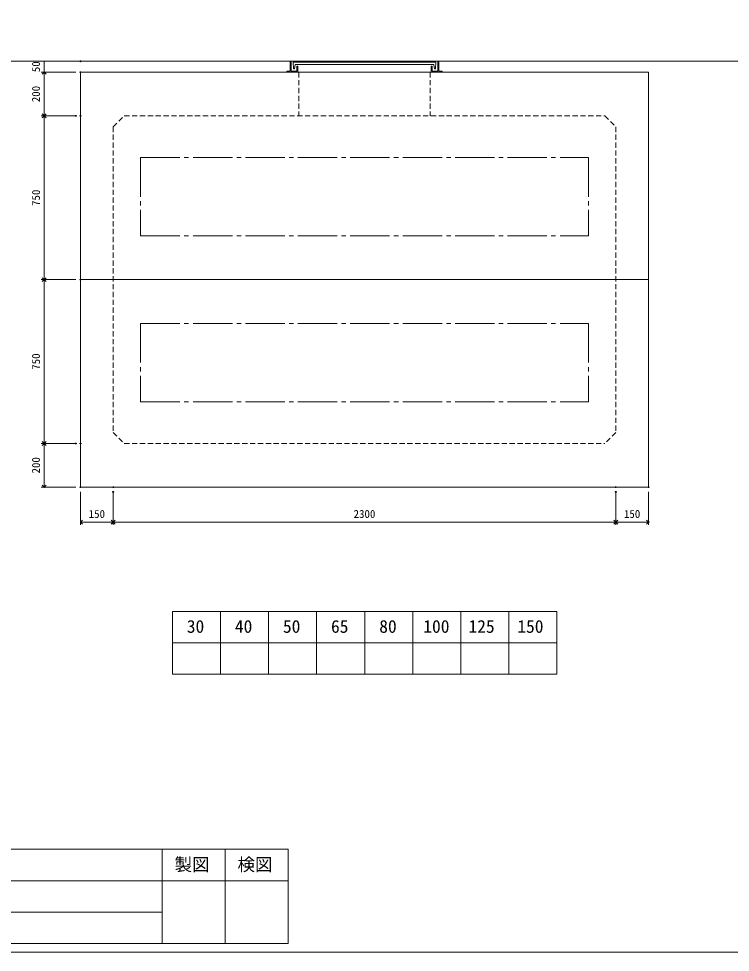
# Model space of a CAD drawing. Units: millimetres, scale not verified. Extents: x -9756 to 9755, y -4634 to 4634.
# Drawn here: x 378 to 3635, y -3916 to 359 of the extents above; entities that cross this region are included whole.
import ezdxf
from ezdxf.enums import TextEntityAlignment as Align

# ---------------------------------------------------------------- set-up
doc = ezdxf.new("R2010")
doc.units = ezdxf.units.MM
doc.header["$LTSCALE"] = 20
doc.header["$PDMODE"] = 32
doc.header["$PDSIZE"] = 4
doc.linetypes.add('CHAIN2', pattern=[12, 9, -1, 1, -1])
doc.linetypes.add('DASHED1', pattern=[1.8, 1.2, -0.6])
doc.layers.add('0-1_Defpoints', color=7, linetype='Continuous')
for name, color, linetype, lineweight in [('0-2_waku', 7, 'Continuous', 18), ('0-3_gaikei', 7, 'Continuous', 18), ('0-4_kakure', 7, 'DASHED1', 5), ('0-5_sunpou', 7, 'Continuous', 5), ('0-A_futa', 3, 'Continuous', 18), ('0-B_GL', 4, 'Continuous', 18), ('0-D_文字１', 7, 'Continuous', 18), ('1-2_uchigawa2', 6, 'CHAIN2', 18)]:
    doc.layers.add(name, color=color, linetype=linetype, lineweight=lineweight)
doc.styles.add('ＭＳ ゴシック', font='')
doc.styles.get('ＭＳ ゴシック').set_extended_font_data('MS Gothic')

# ---------------------------------------------------------------- blocks, each defined once
blk = doc.blocks.new('_Open90')
at = {"layer": '0-5_sunpou'}
blk.add_line((0, 0), (-1, 0), dxfattribs=at)
blk.add_lwpolyline([(-0.5, 0.5), (0, 0), (-0.5, -0.5)], dxfattribs=at)
blk = doc.blocks.new('D115')
at = {"layer": '0-1_Defpoints'}
for p in [(6579.91, 3688.65), (6413.34, 2938.65), (6579.91, 2938.65)]:
    blk.add_point(p, dxfattribs=at)
at = {"layer": '0-5_sunpou'}
for p, q in [((6557.91, 3688.65), (6400.34, 3688.65)), ((6413.34, 3670.65), (6413.34, 2956.65)), ((6557.91, 2938.65), (6400.34, 2938.65))]:
    blk.add_line(p, q, dxfattribs=at)
at = {"layer": '0-5_sunpou', "xscale": 18, "yscale": 18}
for p, rotation in [((6413.34, 3688.65), 90), ((6413.34, 2938.65), 270)]:
    blk.add_blockref('_Open90', p, dxfattribs=dict(at, rotation=rotation))
at = {"layer": '0-5_sunpou', "style": 'ＭＳ ゴシック'}
blk.add_text('750', height=36.66, rotation=90, dxfattribs=at).set_placement((6405.34, 3276.15), align=Align.BOTTOM_LEFT)
blk = doc.blocks.new('D116')
at = {"layer": '0-1_Defpoints'}
for p in [(6579.91, 2938.65), (6413.34, 2188.65), (6579.91, 2188.65)]:
    blk.add_point(p, dxfattribs=at)
at = {"layer": '0-5_sunpou'}
for p, q in [((6557.91, 2938.65), (6400.34, 2938.65)), ((6413.34, 2920.65), (6413.34, 2206.65)), ((6557.91, 2188.65), (6400.34, 2188.65))]:
    blk.add_line(p, q, dxfattribs=at)
at = {"layer": '0-5_sunpou', "xscale": 18, "yscale": 18}
for p, rotation in [((6413.34, 2938.65), 90), ((6413.34, 2188.65), 270)]:
    blk.add_blockref('_Open90', p, dxfattribs=dict(at, rotation=rotation))
at = {"layer": '0-5_sunpou', "style": 'ＭＳ ゴシック'}
blk.add_text('750', height=36.66, rotation=90, dxfattribs=at).set_placement((6405.34, 2526.15), align=Align.BOTTOM_LEFT)
blk = doc.blocks.new('D123')
at = {"layer": '0-1_Defpoints'}
for p in [(6729.91, 1988.65), (9029.91, 1988.65), (9029.91, 1828.59)]:
    blk.add_point(p, dxfattribs=at)
at = {"layer": '0-5_sunpou'}
for p, q in [((6729.91, 1966.65), (6729.91, 1815.59)), ((9029.91, 1966.65), (9029.91, 1815.59)), ((6747.91, 1828.59), (9011.91, 1828.59))]:
    blk.add_line(p, q, dxfattribs=at)
at = {"layer": '0-5_sunpou', "xscale": 18, "yscale": 18, "rotation": 180}
blk.add_blockref('_Open90', (6729.91, 1828.59), dxfattribs=at)
at = {"layer": '0-5_sunpou', "xscale": 18, "yscale": 18}
blk.add_blockref('_Open90', (9029.91, 1828.59), dxfattribs=at)
at = {"layer": '0-5_sunpou', "style": 'ＭＳ ゴシック'}
blk.add_text('2300', height=36.66, dxfattribs=at).set_placement((7829.91, 1836.59), align=Align.BOTTOM_LEFT)
blk = doc.blocks.new('D131')
at = {"layer": '0-1_Defpoints'}
for p in [(6579.91, 3888.65), (6413.34, 3688.65), (6557.91, 3688.65)]:
    blk.add_point(p, dxfattribs=at)
at = {"layer": '0-5_sunpou'}
for p, q in [((6557.91, 3888.65), (6400.34, 3888.65)), ((6413.34, 3870.65), (6413.34, 3706.65)), ((6535.91, 3688.65), (6400.34, 3688.65))]:
    blk.add_line(p, q, dxfattribs=at)
at = {"layer": '0-5_sunpou', "xscale": 18, "yscale": 18}
for p, rotation in [((6413.34, 3888.65), 90), ((6413.34, 3688.65), 270)]:
    blk.add_blockref('_Open90', p, dxfattribs=dict(at, rotation=rotation))
at = {"layer": '0-5_sunpou', "style": 'ＭＳ ゴシック'}
blk.add_text('200', height=36.66, rotation=90, dxfattribs=at).set_placement((6405.34, 3751.15), align=Align.BOTTOM_LEFT)
blk = doc.blocks.new('D132')
at = {"layer": '0-1_Defpoints'}
for p in [(6557.91, 2188.65), (6413.34, 1988.65), (6579.91, 1988.65)]:
    blk.add_point(p, dxfattribs=at)
at = {"layer": '0-5_sunpou'}
for p, q in [((6535.91, 2188.65), (6400.34, 2188.65)), ((6413.34, 2170.65), (6413.34, 2006.65)), ((6557.91, 1988.65), (6400.34, 1988.65))]:
    blk.add_line(p, q, dxfattribs=at)
at = {"layer": '0-5_sunpou', "xscale": 18, "yscale": 18}
for p, rotation in [((6413.34, 2188.65), 90), ((6413.34, 1988.65), 270)]:
    blk.add_blockref('_Open90', p, dxfattribs=dict(at, rotation=rotation))
at = {"layer": '0-5_sunpou', "style": 'ＭＳ ゴシック'}
blk.add_text('200', height=36.66, rotation=90, dxfattribs=at).set_placement((6405.34, 2051.15), align=Align.BOTTOM_LEFT)
blk = doc.blocks.new('D133')
at = {"layer": '0-1_Defpoints'}
for p in [(6579.91, 1988.65), (6729.91, 1966.65), (6729.91, 1828.59)]:
    blk.add_point(p, dxfattribs=at)
at = {"layer": '0-5_sunpou'}
for p, q in [((6579.91, 1966.65), (6579.91, 1815.59)), ((6729.91, 1944.65), (6729.91, 1815.59)), ((6597.91, 1828.59), (6711.91, 1828.59))]:
    blk.add_line(p, q, dxfattribs=at)
at = {"layer": '0-5_sunpou', "xscale": 18, "yscale": 18, "rotation": 180}
blk.add_blockref('_Open90', (6579.91, 1828.59), dxfattribs=at)
at = {"layer": '0-5_sunpou', "xscale": 18, "yscale": 18}
blk.add_blockref('_Open90', (6729.91, 1828.59), dxfattribs=at)
at = {"layer": '0-5_sunpou', "style": 'ＭＳ ゴシック'}
blk.add_text('150', height=36.66, dxfattribs=at).set_placement((6617.41, 1836.59), align=Align.BOTTOM_LEFT)
blk = doc.blocks.new('D134')
at = {"layer": '0-1_Defpoints'}
for p in [(9029.91, 1966.65), (9179.91, 1988.65), (9179.91, 1828.59)]:
    blk.add_point(p, dxfattribs=at)
at = {"layer": '0-5_sunpou'}
for p, q in [((9179.91, 1966.65), (9179.91, 1815.59)), ((9029.91, 1944.65), (9029.91, 1815.59)), ((9047.91, 1828.59), (9161.91, 1828.59))]:
    blk.add_line(p, q, dxfattribs=at)
at = {"layer": '0-5_sunpou', "xscale": 18, "yscale": 18, "rotation": 180}
blk.add_blockref('_Open90', (9029.91, 1828.59), dxfattribs=at)
at = {"layer": '0-5_sunpou', "xscale": 18, "yscale": 18}
blk.add_blockref('_Open90', (9179.91, 1828.59), dxfattribs=at)
at = {"layer": '0-5_sunpou', "style": 'ＭＳ ゴシック'}
blk.add_text('150', height=36.66, dxfattribs=at).set_placement((9067.41, 1836.59), align=Align.BOTTOM_LEFT)
blk = doc.blocks.new('D124(1)')
at = {"layer": '0-1_Defpoints'}
for p in [(6580.68, 3988.65), (6414.11, 3938.65), (6580.68, 3938.65)]:
    blk.add_point(p, dxfattribs=at)
at = {"layer": '0-5_sunpou'}
for p, q in [((6558.68, 3988.65), (6401.11, 3988.65)), ((6414.11, 3988.65), (6414.11, 3938.65)), ((6558.68, 3938.65), (6401.11, 3938.65))]:
    blk.add_line(p, q, dxfattribs=at)
at = {"layer": '0-5_sunpou', "style": 'ＭＳ ゴシック'}
blk.add_text('50', height=36.66, rotation=90, dxfattribs=at).set_placement((6406.11, 3938.65), align=Align.BOTTOM_LEFT)

msp = doc.modelspace()

# ---------------------------------------------------------------- linework, layer by layer
at = {"layer": '0-2_waku'}
for p, q in [((1081.68, -2354.99), (1081.68, -2642.99)), ((1081.68, -2354.99), (1081.68, -2642.99)), ((1081.68, -2354.99), (1081.68, -2642.99)), ((1081.68, -2354.99), (1081.68, -2642.99)), ((1081.68, -2354.99), (2841.68, -2354.99)), ((1301.68, -2354.99), (1301.68, -2642.99)), ((1521.68, -2354.99), (1521.68, -2642.99)), ((1521.68, -2354.99), (1521.68, -2642.99)), ((1741.68, -2354.99), (1741.68, -2642.99)), ((1961.68, -2354.99), (1961.68, -2642.99)), ((2181.68, -2354.99), (2181.68, -2642.99)), ((2401.68, -2354.99), (2401.68, -2642.99)), ((2621.68, -2354.99), (2621.68, -2642.99)), ((2841.68, -2354.99), (2841.68, -2642.99)), ((1081.68, -2498.99), (2841.68, -2498.99)), ((1081.68, -2642.99), (2841.68, -2642.99)), ((-2444.57, -3443.99), (1611.43, -3443.99)), ((1035.43, -3443.99), (1035.43, -3875.99)), ((1035.43, -3443.99), (1035.43, -3875.99)), ((1323.43, -3443.99), (1323.43, -3875.99)), ((1611.43, -3443.99), (1611.43, -3875.99)), ((-2444.57, -3587.99), (1611.43, -3587.99)), ((-2444.57, -3731.99), (1035.43, -3731.99)), ((-2444.57, -3875.99), (1611.43, -3875.99)), ((-2484.57, -3915.99), (9755.43, -3915.99))]:
    msp.add_line(p, q, dxfattribs=at)
msp.add_lwpolyline([(-2484.57, 4634.01), (-2484.57, -3915.99), (5675.43, -3915.99)], dxfattribs=at)
at = {"layer": '0-3_gaikei'}
for p, q in [((660.91, 114.01), (660.91, -1785.99)), ((660.91, 114.01), (3260.91, 114.01)), ((660.91, 114.01), (3260.91, 114.01)), ((1560.91, 114.01), (2360.91, 114.01)), ((2395.91, 114.01), (2285.91, 114.01)), ((3260.91, 114.01), (3260.91, -1785.99)), ((3260.91, 114.01), (3260.91, -1785.99)), ((660.91, -835.99), (3260.91, -835.99))]:
    msp.add_line(p, q, dxfattribs=at)
msp.add_lwpolyline([(660.91, 114.01), (660.91, -1785.99), (3260.91, -1785.99)], dxfattribs=at)
at = {"layer": '0-4_kakure'}
for p, q in [((1660.91, 114.01), (1660.91, -85.99)), ((2260.91, 114.01), (2260.91, -85.99)), ((810.91, -135.99), (860.91, -85.99)), ((860.91, -85.99), (3060.91, -85.99)), ((3060.91, -85.99), (3110.91, -135.99)), ((810.91, -135.99), (810.91, -1535.99)), ((3110.91, -135.99), (3110.91, -1535.99)), ((810.91, -1535.99), (860.91, -1585.99)), ((3110.91, -1535.99), (3060.91, -1585.99)), ((860.91, -1585.99), (3060.91, -1585.99))]:
    msp.add_line(p, q, dxfattribs=at)
at = {"layer": '0-A_futa'}
for p, q in [((1620.91, 162.01), (1620.91, 119.01)), ((1622.91, 164.01), (1625.91, 164.01)), ((1625.91, 164.01), (1625.91, 119.01)), ((1633.72, 159.51), (2288.05, 159.51)), ((1633.72, 159.51), (1636.21, 129.51)), ((1636.21, 129.51), (1639.92, 129.51)), ((1644.24, 148.51), (1639.92, 129.51)), ((1644.24, 148.51), (2277.58, 148.51)), ((1650.91, 139.01), (1650.91, 119.01)), ((1652.91, 141.01), (1653.91, 141.01)), ((1655.91, 139.01), (1655.91, 114.01)), ((2265.91, 139.01), (2265.91, 114.01)), ((2268.91, 141.01), (2267.91, 141.01)), ((2270.91, 139.01), (2270.91, 119.01)), ((2277.58, 148.51), (2281.9, 129.51)), ((2285.8, 129.51), (2281.9, 129.51)), ((2288.05, 159.51), (2285.8, 129.51)), ((2295.91, 164.01), (2295.91, 119.01)), ((2295.91, 164.01), (2298.91, 164.01)), ((2300.91, 162.01), (2300.91, 119.01)), ((1605.91, 117.01), (1605.91, 116.01)), ((1607.91, 119.01), (1620.91, 119.01)), ((1660.91, 114.01), (1607.91, 114.01)), ((1625.91, 119.01), (1650.91, 119.01)), ((2265.91, 114.01), (2313.91, 114.01)), ((2295.91, 119.01), (2270.91, 119.01)), ((2313.91, 119.01), (2300.91, 119.01)), ((2315.91, 117.01), (2315.91, 116.01))]:
    msp.add_line(p, q, dxfattribs=at)
for centre, start, end in [((1622.91, 162.01), 90, 180), ((1652.91, 139.01), 90, 180), ((1653.91, 139.01), 0, 90), ((2267.91, 139.01), 90, 180), ((2268.91, 139.01), 0, 90), ((2298.91, 162.01), 0, 90), ((1607.91, 117.01), 90, 180), ((1607.91, 116.01), 180, 270), ((2313.91, 117.01), 0, 90), ((2313.91, 116.01), 270, 0)]:
    msp.add_arc(centre, 2, start, end, dxfattribs=at)
at = {"layer": '0-B_GL'}
msp.add_line((-2484.57, 164.01), (9755.43, 164.01), dxfattribs=at)
at = {"layer": '1-2_uchigawa2'}
for p, q in [((935.91, -275.99), (935.91, -635.99)), ((935.91, -275.99), (2985.91, -275.99)), ((2985.91, -275.99), (2985.91, -635.99)), ((935.91, -635.99), (2985.91, -635.99)), ((935.91, -1035.99), (935.91, -1395.99)), ((935.91, -1035.99), (2985.91, -1035.99)), ((2985.91, -1035.99), (2985.91, -1395.99)), ((935.91, -1395.99), (2985.91, -1395.99))]:
    msp.add_line(p, q, dxfattribs=at)

# ---------------------------------------------------------------- block references
at = {"layer": '0-5_sunpou'}
for name, p in [('D124(1)', (-5919.77, -3824.64)), ('D131', (-5919, -3774.64)), ('D115', (-5919, -3774.64)), ('D116', (-5919, -3774.64)), ('D132', (-5919, -3774.64)), ('D133', (-5919, -3774.64)), ('D123', (-5919, -3774.64)), ('D134', (-5919, -3774.64))]:
    msp.add_blockref(name, p, dxfattribs=at)

# ---------------------------------------------------------------- texts
at = {"layer": '0-D_文字１', "style": 'ＭＳ ゴシック'}
for s, p in [('30', (1147.6, -2470.62)), ('40', (1367.6, -2470.62)), ('50', (1587.6, -2470.62)), ('65', (1807.6, -2470.62)), ('80', (2028.42, -2470.62)), ('100', (2230.16, -2470.62)), ('125', (2436.94, -2470.62)), ('150', (2660.47, -2470.62)), ('製図', (1091.55, -3560.49)), ('検図', (1379.55, -3560.49))]:
    msp.add_text(s, height=58.65, dxfattribs=at).set_placement(p, align=Align.BOTTOM_LEFT)

doc.saveas('drawing.dxf')
